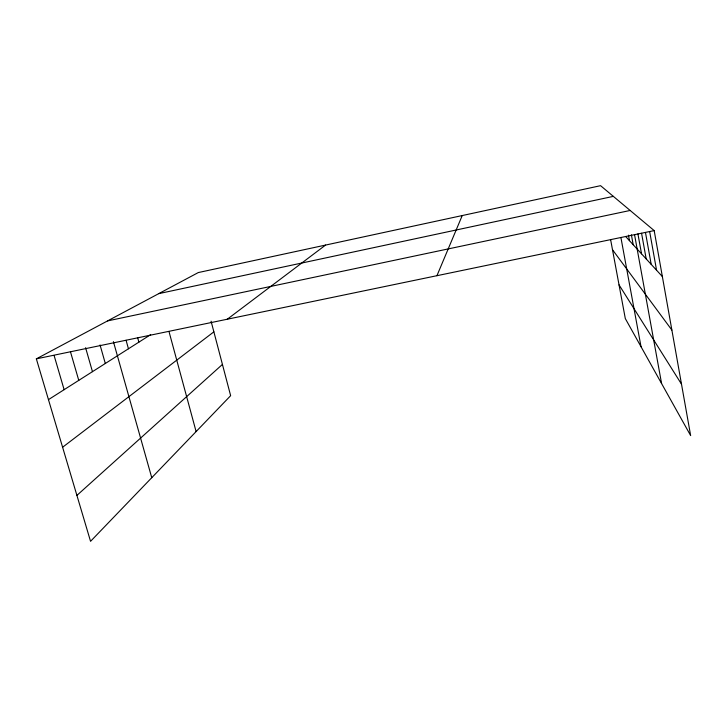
<?xml version="1.0" encoding="UTF-8"?>
<svg xmlns="http://www.w3.org/2000/svg" width="727" height="727" viewBox="0 0 727 727"><rect width="100%" height="100%" fill="white"/><g stroke="black" fill="none" stroke-linecap="round" stroke-linejoin="round"><path stroke-width="1.09" d="M436.936 275.697L462.236 215.555M76.908 495.405L222.426 364.427M62.604 447.241L213.865 331.839M227.306 319.217L325.578 245.072M48.464 399.632L150.643 334.674M211.075 321.198L230.641 395.679L90.548 541.324L36.35 358.856L198.298 272.561L600.575 185.676L654.182 230.595L690.65 435.6L625.311 318.58L610.689 240.019M158.731 293.644L613.334 196.372M107.56 320.907L630.155 210.466M36.35 358.856L654.182 230.595M625.947 236.829L662.352 276.533M612.488 249.715L671.875 330.076M619.04 284.875L681.499 384.147M54.116 355.548L64.13 389.672M70.446 351.714L78.77 380.366M85.586 347.697L92.465 371.661M100.053 344.971L105.315 363.491M113.403 341.626L151.752 477.703M126.08 340.3L128.452 348.787M137.712 337.882L138.893 342.144M169.037 331.676L196.108 431.584M620.894 237.429L641.023 346.734M628.464 235.166L629.464 240.673M637.924 233.885L641.532 253.823M634.562 234.73L661.588 383.556M631.39 234.83L633.199 244.735M649.647 231.495L656.563 270.217M645.494 232.613L651.192 264.364M641.568 233.276L646.194 258.912"/></g></svg>
